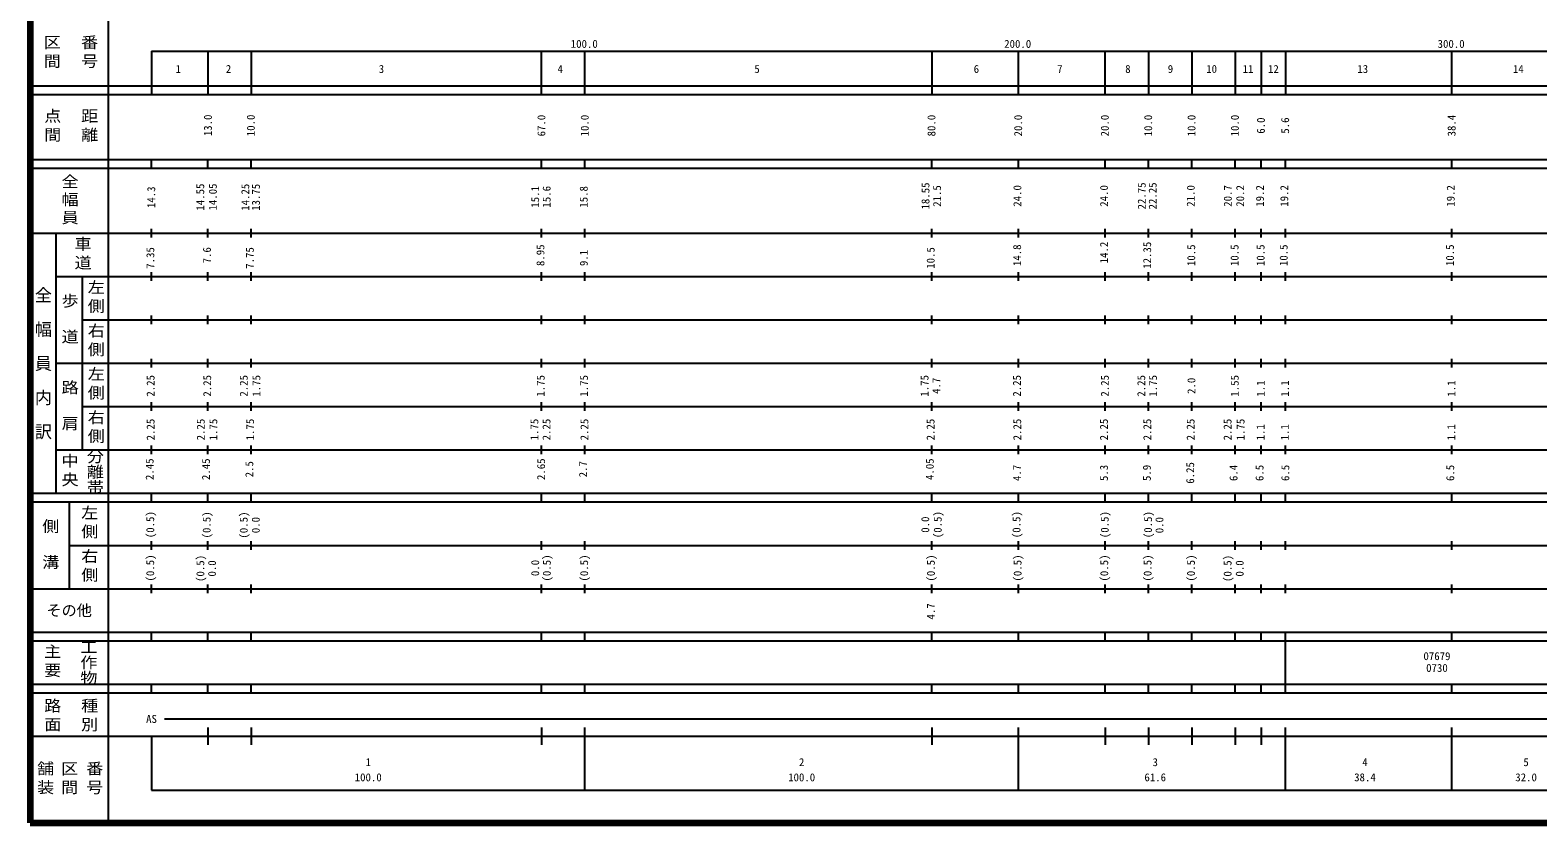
# Model space of a CAD drawing. Units: millimetres on the paper, enlarged 1000 times. Extents: x 40000 to 680000, y 20000 to 380000.
# Drawn here: x 40000 to 387853, y 20000 to 202820 of the extents above; entities that cross this region are included whole.
import ezdxf
from ezdxf.enums import TextEntityAlignment as Align

# ---------------------------------------------------------------- set-up
doc = ezdxf.new("R2010")
doc.units = ezdxf.units.MM
doc.header["$LTSCALE"] = 1000
doc.layers.add('M-TTL', color=2, linetype='Continuous', lineweight=140)
doc.layers.add('M-TTL-BAND', color=7, linetype='Continuous', lineweight=25)
doc.styles.add('@ＭＳ ゴシック', font='')
doc.styles.add('ＭＳ ゴシック', font='')
doc.styles.get('@ＭＳ ゴシック').set_extended_font_data('@MS Gothic')
doc.styles.get('ＭＳ ゴシック').set_extended_font_data('MS Gothic')

msp = doc.modelspace()

# ---------------------------------------------------------------- linework, layer by layer
at = {"layer": 'M-TTL'}
for p, q in [((40000, 380000), (40000, 20000)), ((40000, 20000), (680000, 20000))]:
    msp.add_line(p, q, dxfattribs=at)
at = {"layer": 'M-TTL-BAND'}
for p, q in [((58000, 370000), (58000, 20000)), ((68000, 198000), (579000, 198000)), ((68000, 198000), (68000, 188000)), ((81000, 198000), (81000, 188000)), ((91000, 198000), (91000, 188000)), ((158000, 188000), (158000, 198000)), ((168000, 188000), (168000, 198000)), ((248000, 198000), (248000, 188000)), ((268000, 188000), (268000, 198000)), ((288000, 188000), (288000, 198000)), ((298000, 198000), (298000, 188000)), ((308000, 198000), (308000, 188000)), ((318000, 198000), (318000, 188000)), ((324000, 198000), (324000, 188000)), ((329609, 198000), (329609, 188000)), ((368000, 188000), (368000, 198000)), ((40000, 190000), (579000, 190000)), ((40000, 188000), (579000, 188000)), ((40000, 173000), (579000, 173000)), ((40000, 171000), (579000, 171000)), ((68000, 171000), (68000, 173000)), ((81000, 171000), (81000, 173000)), ((91000, 171000), (91000, 173000)), ((158000, 171000), (158000, 173000)), ((168000, 171000), (168000, 173000)), ((248000, 171000), (248000, 173000)), ((268000, 171000), (268000, 173000)), ((288000, 171000), (288000, 173000)), ((298000, 171000), (298000, 173000)), ((308000, 171000), (308000, 173000)), ((318000, 171000), (318000, 173000)), ((324000, 171000), (324000, 173000)), ((329609, 171000), (329609, 173000)), ((368000, 171000), (368000, 173000)), ((68000, 155000), (68000, 157000)), ((81000, 155000), (81000, 157000)), ((91000, 155000), (91000, 157000)), ((158000, 155000), (158000, 157000)), ((168000, 155000), (168000, 157000)), ((248000, 155000), (248000, 157000)), ((268000, 155000), (268000, 157000)), ((288000, 155000), (288000, 157000)), ((298000, 155000), (298000, 157000)), ((308000, 155000), (308000, 157000)), ((318000, 155000), (318000, 157000)), ((324000, 155000), (324000, 157000)), ((329609, 155000), (329609, 157000)), ((368000, 155000), (368000, 157000)), ((40000, 156000), (579000, 156000)), ((46000, 96000), (46000, 156000)), ((68000, 145000), (68000, 147000)), ((81000, 145000), (81000, 147000)), ((91000, 145000), (91000, 147000)), ((158000, 145000), (158000, 147000)), ((168000, 145000), (168000, 147000)), ((248000, 145000), (248000, 147000)), ((268000, 145000), (268000, 147000)), ((288000, 145000), (288000, 147000)), ((298000, 145000), (298000, 147000)), ((308000, 145000), (308000, 147000)), ((318000, 145000), (318000, 147000)), ((324000, 145000), (324000, 147000)), ((329609, 145000), (329609, 147000)), ((368000, 145000), (368000, 147000)), ((46000, 146000), (579000, 146000)), ((52000, 146000), (52000, 106000)), ((52000, 136000), (579000, 136000)), ((68000, 135000), (68000, 137000)), ((81000, 135000), (81000, 137000)), ((91000, 135000), (91000, 137000)), ((158000, 135000), (158000, 137000)), ((168000, 135000), (168000, 137000)), ((248000, 135000), (248000, 137000)), ((268000, 135000), (268000, 137000)), ((288000, 135000), (288000, 137000)), ((298000, 135000), (298000, 137000)), ((308000, 135000), (308000, 137000)), ((318000, 135000), (318000, 137000)), ((324000, 135000), (324000, 137000)), ((329609, 135000), (329609, 137000)), ((368000, 135000), (368000, 137000)), ((46000, 126000), (579000, 126000)), ((68000, 125000), (68000, 127000)), ((81000, 125000), (81000, 127000)), ((91000, 125000), (91000, 127000)), ((158000, 125000), (158000, 127000)), ((168000, 125000), (168000, 127000)), ((248000, 125000), (248000, 127000)), ((268000, 125000), (268000, 127000)), ((288000, 125000), (288000, 127000)), ((298000, 125000), (298000, 127000)), ((308000, 125000), (308000, 127000)), ((318000, 125000), (318000, 127000)), ((324000, 125000), (324000, 127000)), ((329609, 125000), (329609, 127000)), ((368000, 125000), (368000, 127000)), ((52000, 116000), (579000, 116000)), ((68000, 115000), (68000, 117000)), ((81000, 115000), (81000, 117000)), ((91000, 115000), (91000, 117000)), ((158000, 115000), (158000, 117000)), ((168000, 115000), (168000, 117000)), ((248000, 115000), (248000, 117000)), ((268000, 115000), (268000, 117000)), ((288000, 115000), (288000, 117000)), ((298000, 115000), (298000, 117000)), ((308000, 115000), (308000, 117000)), ((318000, 115000), (318000, 117000)), ((324000, 115000), (324000, 117000)), ((329609, 115000), (329609, 117000)), ((368000, 115000), (368000, 117000)), ((46000, 106000), (579000, 106000)), ((68000, 105000), (68000, 107000)), ((81000, 105000), (81000, 107000)), ((91000, 105000), (91000, 107000)), ((158000, 105000), (158000, 107000)), ((168000, 105000), (168000, 107000)), ((248000, 105000), (248000, 107000)), ((268000, 105000), (268000, 107000)), ((288000, 105000), (288000, 107000)), ((298000, 105000), (298000, 107000)), ((308000, 105000), (308000, 107000)), ((318000, 105000), (318000, 107000)), ((324000, 105000), (324000, 107000)), ((329609, 105000), (329609, 107000)), ((368000, 105000), (368000, 107000)), ((40000, 96000), (579000, 96000)), ((40000, 94000), (579000, 94000)), ((49000, 94000), (49000, 74000)), ((68000, 94000), (68000, 96000)), ((81000, 94000), (81000, 96000)), ((91000, 94000), (91000, 96000)), ((158000, 94000), (158000, 96000)), ((168000, 94000), (168000, 96000)), ((248000, 94000), (248000, 96000)), ((268000, 94000), (268000, 96000)), ((288000, 94000), (288000, 96000)), ((298000, 94000), (298000, 96000)), ((308000, 94000), (308000, 96000)), ((318000, 94000), (318000, 96000)), ((324000, 94000), (324000, 96000)), ((329609, 94000), (329609, 96000)), ((368000, 94000), (368000, 96000)), ((49000, 84000), (579000, 84000)), ((68000, 83000), (68000, 85000)), ((81000, 83000), (81000, 85000)), ((91000, 83000), (91000, 85000)), ((158000, 83000), (158000, 85000)), ((168000, 83000), (168000, 85000)), ((248000, 83000), (248000, 85000)), ((268000, 83000), (268000, 85000)), ((288000, 83000), (288000, 85000)), ((298000, 83000), (298000, 85000)), ((308000, 83000), (308000, 85000)), ((318000, 83000), (318000, 85000)), ((324000, 83000), (324000, 85000)), ((329609, 83000), (329609, 85000)), ((368000, 83000), (368000, 85000)), ((40000, 74000), (579000, 74000)), ((68000, 73000), (68000, 75000)), ((81000, 73000), (81000, 75000)), ((91000, 73000), (91000, 75000)), ((158000, 73000), (158000, 75000)), ((168000, 73000), (168000, 75000)), ((248000, 73000), (248000, 75000)), ((268000, 73000), (268000, 75000)), ((288000, 73000), (288000, 75000)), ((298000, 73000), (298000, 75000)), ((308000, 73000), (308000, 75000)), ((318000, 73000), (318000, 75000)), ((324000, 73000), (324000, 75000)), ((329609, 73000), (329609, 75000)), ((368000, 73000), (368000, 75000)), ((40000, 64000), (579000, 64000)), ((68000, 62000), (68000, 64000)), ((81000, 62000), (81000, 64000)), ((91000, 62000), (91000, 64000)), ((158000, 62000), (158000, 64000)), ((168000, 62000), (168000, 64000)), ((248000, 62000), (248000, 64000)), ((268000, 62000), (268000, 64000)), ((288000, 62000), (288000, 64000)), ((298000, 62000), (298000, 64000)), ((308000, 62000), (308000, 64000)), ((318000, 62000), (318000, 64000)), ((324000, 62000), (324000, 64000)), ((329609, 52000), (329609, 64000)), ((368000, 62000), (368000, 64000)), ((40000, 62000), (579000, 62000)), ((40000, 52000), (579000, 52000)), ((40000, 50000), (579000, 50000)), ((68000, 50000), (68000, 52000)), ((81000, 50000), (81000, 52000)), ((91000, 50000), (91000, 52000)), ((158000, 50000), (158000, 52000)), ((168000, 50000), (168000, 52000)), ((248000, 50000), (248000, 52000)), ((268000, 50000), (268000, 52000)), ((288000, 50000), (288000, 52000)), ((298000, 50000), (298000, 52000)), ((308000, 50000), (308000, 52000)), ((318000, 50000), (318000, 52000)), ((324000, 50000), (324000, 52000)), ((329609, 50000), (329609, 52000)), ((368000, 50000), (368000, 52000)), ((71000, 44000), (565000, 44000)), ((81000, 42000), (81000, 38000)), ((91000, 42000), (91000, 38000)), ((158000, 42000), (158000, 38000)), ((168000, 27500), (168000, 42000)), ((248000, 42000), (248000, 38000)), ((268000, 27500), (268000, 42000)), ((288000, 42000), (288000, 38000)), ((298000, 42000), (298000, 38000)), ((308000, 42000), (308000, 38000)), ((318000, 42000), (318000, 38000)), ((324000, 42000), (324000, 38000)), ((329600, 27500), (329600, 42000)), ((368000, 27500), (368000, 42000)), ((40000, 40000), (579000, 40000)), ((68000, 40000), (68000, 27500)), ((68000, 27500), (579000, 27500))]:
    msp.add_line(p, q, dxfattribs=at)

# ---------------------------------------------------------------- texts
at = {"layer": 'M-TTL-BAND', "style": 'ＭＳ ゴシック'}
for s, p in [('100.0', (167844, 198195)), ('200.0', (267844, 198195)), ('300.0', (367844, 198195)), ('1', (74162, 192405)), ('2', (85769, 192405)), ('3', (121055, 192405)), ('4', (162302, 192405)), ('5', (207708, 192405)), ('6', (258315, 192405)), ('7', (277579, 192405)), ('8', (293279, 192405)), ('9', (303097, 192405)), ('10', (312589, 192405)), ('11', (320990, 192405)), ('12', (326843, 192405)), ('13', (347457, 192405)), ('14', (383340, 192405)), ('07679', (364575, 56981)), ('0730', (364575, 54256)), ('AS', (68000, 42500)), ('1', (118000, 32523)), ('2', (218000, 32523)), ('3', (299575, 32523)), ('4', (347966, 32523)), ('5', (385143, 32523)), ('100.0', (118000, 29033)), ('100.0', (218000, 29033)), ('61.6', (299575, 29033)), ('38.4', (347966, 29033)), ('32.0', (385143, 29033))]:
    msp.add_text(s, height=1833, dxfattribs=at).set_placement(p, align=Align.BOTTOM_CENTER)
for s, p in [('13.0', (82470, 180860)), ('10.0', (92368, 180854)), ('67.0', (159410, 180810)), ('10.0', (169410, 180810)), ('80.0', (249410, 180810)), ('20.0', (269410, 180810)), ('20.0', (289410, 180810)), ('10.0', (299410, 180810)), ('10.0', (309410, 180810)), ('10.0', (319410, 180810)), ('6.0', (325410, 180810)), ('5.6', (331010, 180810)), ('38.4', (369410, 180810)), ('14.55', (80709, 164319)), ('14.05', (83611, 164338)), ('14.25', (91093, 164278)), ('13.75', (93548, 164264)), ('18.55', (248032, 164573)), ('22.75', (297924, 164588)), ('22.25', (300451, 164588)), ('14.3', (69395, 164280)), ('15.1', (157967, 164375)), ('15.6', (160628, 164398)), ('15.8', (169177, 164375)), ('21.5', (250702, 164573)), ('24.0', (269228, 164588)), ('24.0', (289228, 164588)), ('21.0', (309228, 164588)), ('20.7', (317780, 164588)), ('20.2', (320634, 164588)), ('19.2', (325210, 164588)), ('19.2', (330810, 164588)), ('19.2', (369210, 164588)), ('8.95', (159190, 150906)), ('14.8', (269171, 150906)), ('14.2', (289226, 151531)), ('12.35', (299176, 150906)), ('10.5', (309345, 150906)), ('10.5', (319345, 150906)), ('10.5', (325345, 150906)), ('10.5', (330667, 150906)), ('10.5', (369031, 150906)), ('7.35', (69190, 150281)), ('7.6', (82250, 150906)), ('7.75', (92148, 150281)), ('9.1', (169190, 150281)), ('10.5', (249219, 150281)), ('2.25', (69250, 120790)), ('2.25', (82311, 120790)), ('2.25', (90739, 120790)), ('1.75', (93657, 120790)), ('1.75', (159250, 120790)), ('1.75', (169250, 120790)), ('1.75', (247817, 120790)), ('4.7', (250532, 120790)), ('2.25', (269127, 120790)), ('2.25', (289419, 120790)), ('2.25', (297817, 120790)), ('1.75', (300532, 120790)), ('2.0', (309382, 120790)), ('1.55', (319382, 120790)), ('1.1', (325382, 120165)), ('1.1', (330982, 120165)), ('1.1', (369373, 120165)), ('2.25', (69250, 110710)), ('2.25', (80820, 110710)), ('1.75', (83721, 110710)), ('1.75', (92209, 110710)), ('1.75', (157797, 110710)), ('2.25', (160592, 110710)), ('2.25', (169337, 110710)), ('2.25', (249200, 110710)), ('2.25', (269200, 110710)), ('2.25', (289200, 110710)), ('2.25', (299200, 110710)), ('2.25', (309200, 110710)), ('2.25', (317725, 110710)), ('1.75', (320730, 110710)), ('1.1', (325340, 110085)), ('1.1', (330940, 110085)), ('1.1', (369331, 110085)), ('2.45', (69024, 101558)), ('2.45', (82024, 101558)), ('2.5', (92024, 101558)), ('2.65', (159348, 101558)), ('2.7', (169024, 101558)), ('4.05', (249024, 101558)), ('4.7', (269144, 100704)), ('5.3', (289208, 100704)), ('5.9', (299105, 100704)), ('6.25', (309105, 100704)), ('6.4', (319105, 100704)), ('6.5', (325105, 100704)), ('6.5', (331043, 100704)), ('6.5', (369105, 100704)), ('(0.5)', (69169, 88776)), ('(0.5)', (82175, 88710)), ('(0.5)', (90729, 88673)), ('0.0', (247979, 88776)), ('(0.5)', (250846, 88776)), ('(0.5)', (269032, 88776)), ('(0.5)', (289380, 88776)), ('(0.5)', (299380, 88776)), ('0.0', (93513, 88673)), ('0.0', (302009, 88657)), ('(0.5)', (69157, 78776)), ('(0.5)', (80729, 78673)), ('0.0', (83427, 78673)), ('0.0', (157979, 78776)), ('(0.5)', (160665, 78776)), ('(0.5)', (169276, 78765)), ('(0.5)', (249276, 78765)), ('(0.5)', (269276, 78765)), ('(0.5)', (289276, 78765)), ('(0.5)', (299276, 78765)), ('(0.5)', (309276, 78765)), ('(0.5)', (317729, 78673)), ('0.0', (320513, 78673)), ('4.7', (249276, 68765))]:
    msp.add_text(s, height=1833, rotation=90, dxfattribs=at).set_placement(p, align=Align.BOTTOM_CENTER)
at = {"layer": 'M-TTL-BAND', "style": '@ＭＳ ゴシック'}
msp.add_text('全\u3000幅\u3000員\u3000内\u3000訳', height=2887, rotation=270, dxfattribs=at).set_placement((43000, 126000), align=Align.MIDDLE_CENTER)
at = {"layer": 'M-TTL-BAND', "style": '@ＭＳ ゴシック', "width": 0.9}
for s, p in [('分離帯', (55000, 101000)), ('工作物', (53500, 57000))]:
    msp.add_text(s, height=2887, rotation=270, dxfattribs=at).set_placement(p, align=Align.MIDDLE_CENTER)
at = {"layer": 'M-TTL-BAND', "style": 'ＭＳ ゴシック'}
msp.add_text('その他', height=2566, dxfattribs=at).set_placement((49000, 69000), align=Align.MIDDLE_CENTER)
at = {"layer": 'M-TTL-BAND', "char_height": 2887, "attachment_point": 5, "rotation": 270, "style": '@ＭＳ ゴシック'}
for s, insert in [('\\T1.22;\\W0.9;区間', (45000, 197500)), ('\\T1.22;\\W0.9;番号', (53500, 197500)), ('\\T1.22;\\W0.9;点間', (45000, 180500)), ('\\T1.22;\\W0.9;距離', (53500, 180500)), ('\\T1.17;\\W0.9;全幅員', (49000, 163500)), ('\\T1.22;\\W0.9;車道', (52000, 151000)), ('\\T1.22;\\W0.9;左側', (55000, 141000)), ('\\T1.17;\\W0.9;歩\u3000道', (49000, 136000)), ('\\T1.22;\\W0.9;右側', (55000, 131000)), ('\\T1.17;\\W0.9;路\u3000肩', (49000, 116000)), ('\\T1.22;\\W0.9;左側', (55000, 121000)), ('\\T1.22;\\W0.9;右側', (55000, 111000)), ('\\T1.22;\\W0.9;中央', (49000, 101000)), ('\\T1.22;\\W0.9;左側', (53500, 89000)), ('\\T1.17;\\W0.9;側\u3000溝', (44500, 84000)), ('\\T1.22;\\W0.9;右側', (53500, 79000)), ('\\T1.22;\\W0.9;主要', (45000, 57000)), ('\\T1.22;\\W0.9;路面', (45000, 44500)), ('\\T1.22;\\W0.9;種別', (53500, 44500)), ('\\T1.22;\\W0.9;舗装', (43333, 30000)), ('\\T1.22;\\W0.9;区間', (49000, 30000)), ('\\T1.22;\\W0.9;番号', (54667, 30000))]:
    msp.add_mtext(s, dxfattribs=dict(at, insert=insert))

doc.saveas('drawing.dxf')
